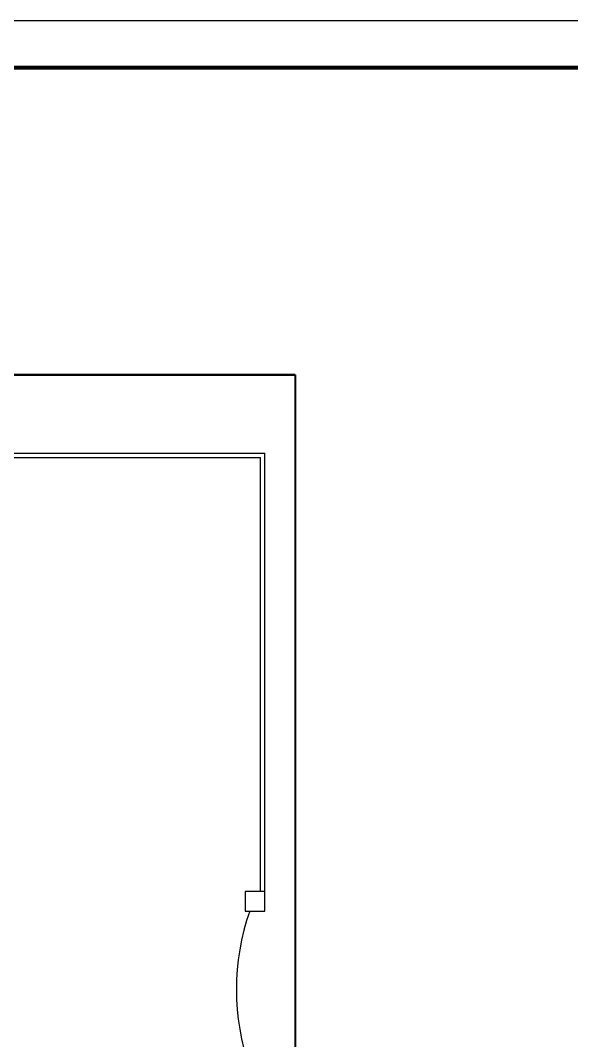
# Model space of a CAD drawing. Extents: x 10753 to 18704, y -5361 to 1140.
# Drawn here: x 14968.4 to 15221, y -250.1 to 217.9 of the extents above; entities that cross this region are included whole.
import ezdxf

# ---------------------------------------------------------------- set-up
doc = ezdxf.new("R2010")
doc.units = 0
doc.header["$LTSCALE"] = 30
doc.header["$MEASUREMENT"] = 0
for name, color, linetype in [('SEAL', 1, 'CONTINUOUS'), ('stairs terrace', 1, 'CONTINUOUS'), ('WALL', 2, 'CONTINUOUS'), ('WL', 9, 'CONTINUOUS')]:
    doc.layers.add(name, color=color, linetype=linetype)

msp = doc.modelspace()

# ---------------------------------------------------------------- linework, layer by layer
at = {"layer": 'SEAL', "color": 1}
msp.add_lwpolyline([(15424.14671, 217.92775), (15424.14671, -734.14253), (14006.06843, -734.14253), (14006.06843, 217.92775)], close=True, dxfattribs=at)
at = {"layer": 'stairs terrace'}
for p, q in [((14793.92788, 19.37701), (15080.42788, 19.37701)), ((15080.42788, -181.62299), (15080.42788, 19.37701)), ((14795.92788, 17.37701), (15078.42788, 17.37701)), ((15078.42788, -181.62299), (15078.42788, 17.37701))]:
    msp.add_line(p, q, dxfattribs=at)
msp.add_arc((15176.42788, -226.62299), 109, 160.7145184, 199.2854816, dxfattribs=at)
at = {"layer": 'WALL', "const_width": 1}
for points in [[(14174.42788, 55.37701), (15094.42788, 55.37701)], [(15094.42788, 55.37701), (15094.42788, -285.03681)]]:
    msp.add_lwpolyline(points, dxfattribs=at)
at = {"layer": 'WALL'}
msp.add_lwpolyline([(15071.42788, -181.62299), (15071.42788, -190.62299), (15080.42788, -190.62299), (15080.42788, -181.62299)], close=True, dxfattribs=at)
at = {"layer": 'WL', "const_width": 1.80316}
msp.add_lwpolyline([(15402.50875, 196.28979), (15402.50875, -712.50457), (14027.70639, -712.50457), (14027.70639, 196.28979)], close=True, dxfattribs=at)

doc.saveas('drawing.dxf')
